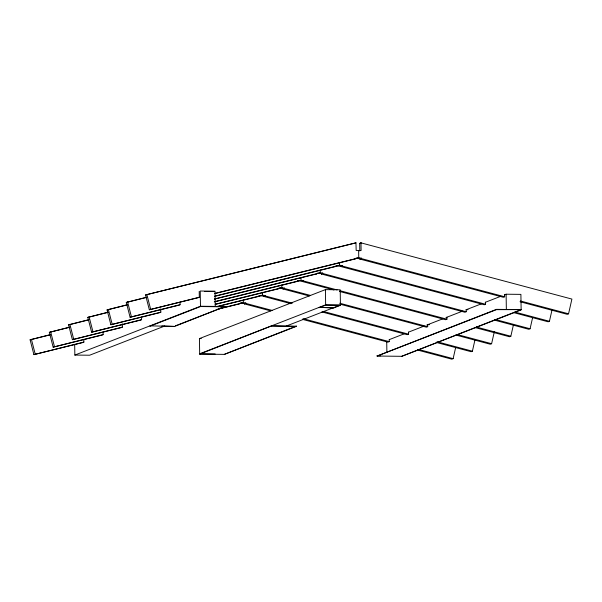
<?xml version="1.0" encoding="UTF-8"?>
<svg xmlns="http://www.w3.org/2000/svg" width="602" height="602" viewBox="0 0 602 602"><rect width="100%" height="100%" fill="white"/><g stroke="black" fill="none" stroke-linecap="round" stroke-linejoin="round"><path stroke-width="0.9" d="M417.299 349.973L451.824 359.176L453.133 358.664L455.691 347.399M436.563 342.5L471.08 351.696L472.397 351.192L474.955 339.927M455.774 335.021L490.291 344.224L491.608 343.712L494.362 331.582M475.016 327.548L509.533 336.744L510.842 336.24L513.401 324.967M494.25 320.068L528.767 329.271L530.084 328.76L532.642 317.495M513.611 312.596L548.129 321.792L549.438 321.287L551.996 310.022M520.008 301.722L567.242 314.319L568.559 313.808L571.9 299.074L361.087 242.884L359.672 243.389L359.793 251.004M83.844 339.603L83.881 342.102L82.572 342.606L33.908 354.623L30.1 339.806L50.591 334.569M103.077 332.123L103.115 334.622L101.806 335.133L53.149 347.143L49.334 332.334L69.824 327.089M122.304 323.816L122.356 327.149L121.04 327.654L72.383 339.671L68.575 324.854L89.066 319.617M141.553 317.171L141.59 319.67L140.281 320.181L91.617 332.191L87.809 317.382L108.3 312.137M160.779 308.864L160.832 312.197L159.515 312.701L110.858 324.719L107.051 309.902L127.534 304.665M180.028 302.219L180.066 304.717L178.756 305.229L130.092 317.239L126.285 302.43L146.775 297.185M199.209 291.413L199.307 297.245L197.99 297.749L149.334 309.759L145.526 294.95L355.948 242.824L356.173 250.44L361.102 250.492L360.982 242.877M33.908 354.623L83.881 342.102M53.149 347.143L103.115 334.622M72.383 339.671L122.356 327.149M91.617 332.191L141.59 319.67M110.858 324.719L160.832 312.197M130.092 317.239L180.066 304.717M149.334 309.759L199.307 297.245M145.526 294.95L356.053 242.824M361.087 242.884L359.672 243.389M74.678 344.321L74.844 355.067L200.474 306.245L225.118 306.508L174.648 326.427L150.003 325.855M150.011 326.164L200.481 306.546L225.118 306.817M164.655 326.066L89.63 355.225L74.844 355.067M175.513 325.787L225.118 306.508M245.804 302.964L244.495 303.912L245.804 302.964L240.875 302.904L239.566 303.859L216.765 309.481M218.677 306.283L258.807 296.38L260.109 295.431L262.57 295.266M215.11 304.439L278.041 288.907L279.351 287.952L284.272 288.012L282.97 288.96L284.272 288.012M214.289 301.911L297.283 281.427L298.584 280.479L303.513 280.532L302.204 281.48L303.513 280.532M214.372 299.164L316.517 273.948L317.818 272.999L322.747 273.052L321.445 274.008L322.747 273.052M214.455 296.417L335.75 266.475L337.06 265.527L339.52 265.362L339.475 262.577M214.538 293.663L354.992 258.995L356.294 258.047L361.223 258.1L359.921 259.056L361.223 258.1M239.558 303.416L242.583 302.926M258.807 296.38L258.8 295.943L261.817 295.447M278.041 288.907L278.034 288.463L281.059 287.974M297.283 281.427L297.275 280.991L300.293 280.494M319.534 273.022L318.217 273.534L320.279 272.834L320.241 270.057M335.75 266.475L335.743 266.039L338.768 265.542M354.992 258.995L354.984 258.559L358.002 258.07M241.274 303.438L243.336 302.738L243.291 299.962M260.508 295.958L262.592 295.266L265.061 295.484L263.759 296.432L265.061 295.484M279.742 288.486L281.811 287.786L281.766 285.009M298.983 281.006L301.045 280.314L301 277.53M342.109 265.58L340.807 266.528L342.109 265.58L339.641 265.362L337.459 266.054M356.693 258.582L358.754 257.882L358.642 250.462M242.019 303.25L244.088 302.941M261.283 295.778L263.352 295.469M280.494 288.298L282.564 287.989M299.736 280.818L301.805 280.517M318.97 273.346L321.039 273.037M357.445 258.393L359.514 258.085M338.332 265.873L340.401 265.565M199.683 354.111L271.818 325.772L296.462 326.344L224.32 354.382L199.683 354.111L199.435 338.58L325.411 289.622L340.198 289.788L340.439 305.312L333.877 307.863L319.09 307.396L333.877 307.863M319.09 307.705L325.652 305.154L340.439 305.312M286.198 326.088L340.431 305.011L325.652 304.845L199.676 353.803L215.192 353.976M296.455 326.036L224.32 354.382M389.313 339.611L404.13 333.847M408.495 332.153L424.184 326.058M426.795 325.042L443.358 318.608M445.969 317.593L462.532 311.151M466.016 309.797L481.705 303.701M485.197 302.347L500.887 296.252M504.371 294.89L506.116 294.212L520.896 294.378L521.136 309.601L401.73 356.316L377.093 356.045L496.447 309.353L521.136 309.601M389.201 339.603L389.238 341.635L387.921 342.139L302.595 319.399M408.465 332.123L408.495 334.155L407.185 334.667L321.852 311.919M429.527 324.674L427.676 324.651L427.706 326.683L426.397 327.187L340.16 304.198M446.917 317.171L446.947 319.203L445.63 319.715L339.423 291.406M468.002 309.714L466.151 309.699L466.181 311.731L464.872 312.235L321.445 274.008M485.513 302.219L485.543 304.251L484.234 304.762L340.807 266.528M504.626 294.747L504.657 296.771L503.347 297.283L359.921 259.056M377.093 356.045L496.447 309.654L521.084 309.624M401.73 356.316L521.091 309.925M126.285 302.43L146.376 297.471M107.051 309.902L127.135 304.943M87.809 317.382L107.901 312.423M68.575 324.854L87.749 320.121M49.334 332.334L69.426 327.375M214.937 293.385L356.301 258.491M30.1 339.806L50.192 334.847M214.854 296.131L337.067 265.964M214.771 298.878L317.826 273.443M214.688 301.625L298.592 280.916M215.516 304.153L279.351 288.396M216.344 306.674L260.117 295.868M218.993 308.751L240.883 303.348M358.205 258.597L359.913 258.612M339.084 266.069L340.8 266.092M319.73 273.549L321.438 273.564M300.488 281.021L302.196 281.044M281.254 288.501L282.963 288.516M204.755 291.473L213.996 291.579M262.043 295.973L263.751 295.996M242.779 303.453L244.487 303.468M271.826 326.073L296.462 326.344M161.87 325.983L174.648 326.427M199.435 338.58L201.286 338.602M377.085 355.737L380.735 355.782M361.23 258.544L504.657 296.771M520.406 300.97L568.559 313.808M342.117 266.016L485.543 304.251M514.921 312.084L549.438 321.287M322.755 273.496L466.181 311.731M495.559 319.557L530.084 328.76M303.521 280.968L337.105 289.923M339.829 290.653L446.947 319.203M476.325 327.036L510.842 336.24M302.204 281.48L333.982 289.953M284.279 288.448L310.609 295.462M339.656 303.205L427.706 326.683M457.084 334.509L491.608 343.712M282.97 288.96L309.293 295.973M265.068 295.921L292.301 303.182M323.169 311.407L408.495 334.155M436.969 341.748L472.397 351.192M263.759 296.432L290.992 303.694M245.812 303.4L272.134 310.414M302.994 318.646L389.238 341.635M418.616 349.461L453.133 358.664M244.495 303.912L270.817 310.925M146.835 294.446L150.643 309.255M127.601 301.918L131.409 316.727M108.36 309.398L112.168 324.207M89.126 316.87L92.934 331.679M69.885 324.35L73.692 339.159M50.651 331.822L54.458 346.632M31.409 339.302L35.225 354.111M506.116 294.212L506.35 309.436M386.717 341.522L386.883 352.268M339.596 262.577L339.641 265.362M325.411 289.622L325.652 305.154M316.509 273.511L316.517 273.948M262.525 292.482L262.592 295.266M215.26 306.403L215.019 291.18L200.233 291.022L200.481 306.546"/></g></svg>
